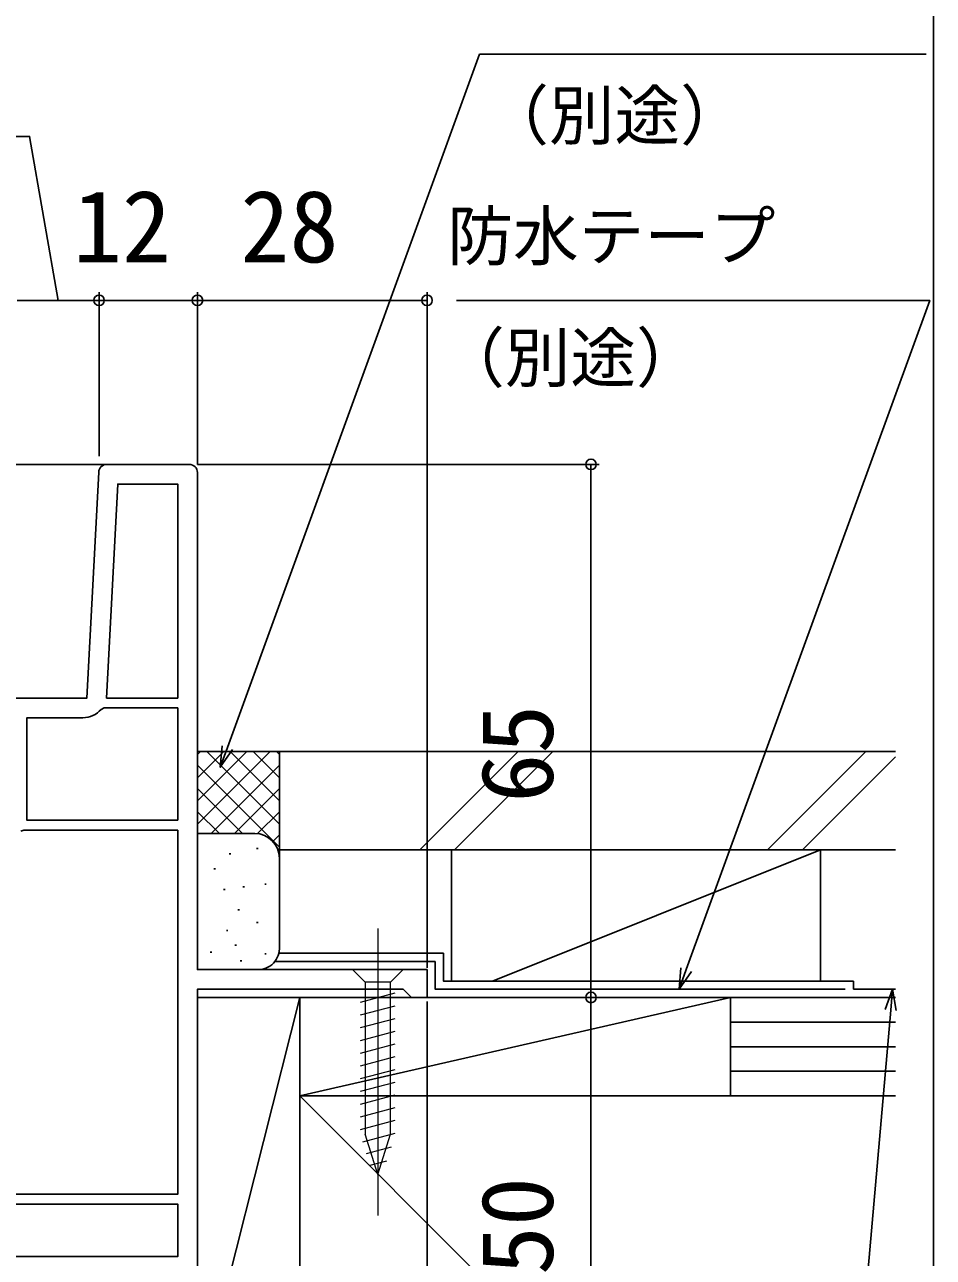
# Model space of a CAD drawing. Units: millimetres, scale not verified. Extents: x -525 to 525, y -783 to 779.
# Drawn here: x 414.2 to 525, y -511.7 to -361.4 of the extents above; entities that cross this region are included whole.
import ezdxf
from ezdxf.enums import TextEntityAlignment as Align

# ---------------------------------------------------------------- set-up
doc = ezdxf.new("R2010")
doc.units = ezdxf.units.MM
doc.header["$LTSCALE"] = 4
for name, color, linetype in [('0-3_YKK_11', 7, 'Continuous'), ('0-4_YKK_12', 2, 'Continuous'), ('0-7_YKK_D', 6, 'Continuous'), ('0-8_YKK_ZWAK', 7, 'Continuous'), ('0-9_YSS_K', 3, 'Continuous'), ('0-A_YSS_KE', 3, 'Continuous')]:
    doc.layers.add(name, color=color, linetype=linetype)
doc.layers.add('0-5_YKK_13', color=4, linetype='Continuous', lineweight=18)
doc.styles.add('ＭＳ ゴシック', font='')
doc.styles.get('ＭＳ ゴシック').set_extended_font_data('MS Gothic')

msp = doc.modelspace()

# ---------------------------------------------------------------- linework, layer by layer
at = {"layer": '0-3_YKK_11'}
msp.add_line((424.19, -414.983), (434.241, -414.983), dxfattribs=at)
for points in [[(406.414, -449.698), (412.041, -450.69), (412.041, -445.883), (406.684, -445.883), (405.817, -446.425), (405.241, -446.106), (405.241, -443.483), (421.747, -443.483), (423.191, -415.93)], [(435.241, -415.983), (435.241, -476.583), (463.241, -476.583), (463.241, -479.983), (461.341, -479.983), (460.841, -479.483), (460.341, -478.983), (435.241, -478.983), (435.241, -529.983), (430.999, -529.983), (430.816, -529.863), (430.266, -529.863), (430.083, -529.983), (427.441, -529.983)], [(423.484, -444.859), (423.865, -444.683), (432.841, -444.683), (432.841, -458.383)], [(432.841, -458.383), (414.441, -458.383), (414.441, -445.883), (421.273, -445.883)], [(432.841, -459.583), (432.841, -503.983), (411.841, -503.983), (411.841, -502.083)], [(413.696, -459.721), (414.041, -459.583), (432.841, -459.583)]]:
    msp.add_lwpolyline(points, dxfattribs=at)
for points in [[(424.15, -443.483), (425.518, -417.383), (432.841, -417.383), (432.841, -443.483)], [(407.641, -505.183), (432.841, -505.183), (432.841, -511.583), (407.641, -511.583)]]:
    msp.add_lwpolyline(points, close=True, dxfattribs=at)
for centre, radius, start, end in [((424.19, -415.983), 1, 90, 176.99997), ((434.241, -415.983), 1, 0.00001, 89.99999), ((421.273, -442.983), 2.9, 269.99999, 319.67978)]:
    msp.add_arc(centre, radius, start, end, dxfattribs=at)
at = {"layer": '0-4_YKK_12'}
msp.add_line((424.19, -414.983), (210.741, -414.983), dxfattribs=at)
at = {"layer": '0-5_YKK_13'}
for p, q in [((457.241, -471.583), (457.241, -506.583)), ((460.341, -476.583), (454.141, -476.583)), ((454.141, -476.583), (455.691, -478.133)), ((460.341, -476.583), (458.791, -478.133)), ((455.141, -480.559), (459.341, -479.434)), ((455.691, -478.133), (455.691, -496.667)), ((458.791, -478.133), (455.691, -478.133)), ((458.791, -496.667), (458.791, -478.133)), ((455.141, -482.112), (459.341, -480.987)), ((455.141, -483.665), (459.341, -482.54)), ((455.141, -485.218), (459.341, -484.092)), ((455.141, -486.771), (459.341, -485.645)), ((455.141, -488.324), (459.341, -487.198)), ((455.141, -489.877), (459.341, -488.751)), ((455.141, -491.43), (459.341, -490.304)), ((455.141, -492.982), (459.341, -491.857)), ((455.141, -494.535), (459.341, -493.41)), ((455.141, -496.088), (459.341, -494.963)), ((455.4, -497.572), (459.341, -496.516)), ((457.241, -501.583), (455.691, -496.667)), ((457.241, -501.583), (458.791, -496.667)), ((455.851, -499.004), (458.887, -498.19)), ((456.303, -500.436), (458.352, -499.886))]:
    msp.add_line(p, q, dxfattribs=at)
at = {"layer": '0-7_YKK_D'}
for p, q in [((423.241, -394.983), (413.241, -394.983)), ((423.241, -410.991), (423.241, -393.983)), ((423.241, -413.991), (423.241, -393.983)), ((435.241, -394.983), (423.241, -394.983)), ((435.241, -414.991), (435.241, -393.983)), ((435.241, -414.991), (435.241, -393.983)), ((463.241, -394.983), (435.241, -394.983)), ((463.241, -476.391), (463.241, -393.983)), ((435.241, -414.983), (484.241, -414.983)), ((483.241, -414.983), (483.241, -479.983)), ((463.241, -480.483), (463.241, -773.992)), ((463.741, -479.983), (484.241, -479.983)), ((463.741, -479.983), (484.241, -479.983)), ((483.241, -479.983), (483.241, -529.983))]:
    msp.add_line(p, q, dxfattribs=at)
for points in [[(438.011, -451.92), (438.883, -449.524), (469.653, -364.983), (524.112, -364.983)], [(418.241, -394.983), (414.754, -374.983), (395.754, -374.983)], [(493.978, -478.991), (494.85, -476.595), (524.555, -394.983), (466.823, -394.983)], [(439.525, -449.758), (438.011, -451.92), (438.241, -449.29)], [(495.492, -476.829), (493.978, -478.991), (494.208, -476.362)], [(520.018, -478.991), (519.796, -481.532), (510.745, -584.983), (461.241, -584.983)], [(519.116, -481.472), (520.018, -478.991), (520.477, -481.591)]]:
    msp.add_lwpolyline(points, dxfattribs=at)
for centre in [(423.241, -394.983), (423.241, -394.983), (435.241, -394.983), (435.241, -394.983), (463.241, -394.983), (483.241, -414.983), (483.241, -479.983), (483.241, -479.983)]:
    msp.add_circle(centre, 0.637, dxfattribs=at)
at = {"layer": '0-8_YKK_ZWAK'}
msp.add_lwpolyline([(-525, -782.7), (525, -782.7), (525, 747.3)], dxfattribs=at)
at = {"layer": '0-9_YSS_K'}
for p, q in [((445.241, -449.991), (435.241, -449.991)), ((435.241, -458.849), (444.099, -449.991)), ((435.241, -456.021), (441.27, -449.991)), ((435.241, -453.192), (438.442, -449.991)), ((435.241, -450.364), (435.613, -449.991)), ((445.241, -449.991), (435.241, -449.991)), ((435.241, -458.849), (444.099, -449.991)), ((435.241, -456.021), (441.27, -449.991)), ((435.241, -453.192), (438.442, -449.991)), ((435.241, -450.364), (435.613, -449.991)), ((436.383, -449.991), (445.241, -458.849)), ((436.383, -449.991), (445.241, -458.849)), ((439.211, -449.991), (445.241, -456.021)), ((439.211, -449.991), (445.241, -456.021)), ((442.04, -449.991), (445.241, -453.192)), ((442.04, -449.991), (445.241, -453.192)), ((444.868, -449.991), (445.241, -450.364)), ((444.868, -449.991), (445.241, -450.364)), ((445.241, -462.991), (445.241, -449.991)), ((445.241, -462.991), (445.241, -449.991)), ((474.351, -449.991), (462.351, -461.991)), ((478.594, -449.991), (466.594, -461.991)), ((516.777, -449.991), (504.777, -461.991)), ((520.378, -450.633), (509.02, -461.991)), ((435.241, -451.678), (445.241, -461.678)), ((435.241, -451.678), (445.241, -461.678)), ((436.927, -459.991), (445.241, -451.678)), ((436.927, -459.991), (445.241, -451.678)), ((435.241, -454.506), (440.726, -459.991)), ((435.241, -454.506), (440.726, -459.991)), ((439.755, -459.991), (445.241, -454.506)), ((439.755, -459.991), (445.241, -454.506)), ((435.241, -457.335), (437.915, -460.009)), ((435.241, -457.335), (437.915, -460.009)), ((442.566, -460.009), (445.241, -457.335)), ((442.566, -460.009), (445.241, -457.335)), ((442.241, -459.991), (435.241, -459.991)), ((444.446, -460.958), (445.241, -460.163)), ((444.446, -460.958), (445.241, -460.163)), ((439.098, -462.487), (439.298, -462.487)), ((442.436, -461.819), (442.636, -461.819)), ((466.241, -461.991), (466.241, -477.991)), ((466.241, -461.991), (511.241, -461.991)), ((466.241, -461.991), (466.241, -477.991)), ((466.241, -461.991), (511.241, -461.991)), ((471.241, -477.991), (511.241, -461.991)), ((471.241, -477.991), (511.241, -461.991)), ((511.241, -461.991), (511.241, -477.991)), ((511.241, -461.991), (511.241, -477.991)), ((437.241, -464.317), (437.441, -464.317)), ((445.241, -474.091), (445.241, -462.991)), ((438.43, -466.826), (438.63, -466.826)), ((440.767, -466.493), (440.967, -466.493)), ((443.437, -466.159), (443.637, -466.159)), ((440.164, -469.286), (440.364, -469.286)), ((438.764, -471.833), (438.964, -471.833)), ((442.436, -470.832), (442.636, -470.832)), ((436.781, -474.443), (436.981, -474.443)), ((439.785, -473.611), (439.985, -473.611)), ((443.437, -474.674), (443.637, -474.674)), ((440.433, -475.505), (440.633, -475.505)), ((435.541, -476.591), (442.241, -476.591)), ((435.241, -529.491), (447.741, -479.991)), ((500.241, -479.991), (447.741, -491.991)), ((500.241, -479.991), (447.741, -491.991)), ((511.241, -479.991), (466.241, -479.991)), ((511.241, -479.991), (466.241, -479.991)), ((500.241, -491.991), (500.241, -479.991)), ((500.241, -491.991), (500.241, -479.991)), ((520.378, -479.991), (500.241, -479.991)), ((520.378, -482.991), (500.241, -482.991)), ((520.378, -485.991), (500.241, -485.991)), ((520.378, -488.991), (500.241, -488.991)), ((447.741, -491.991), (520.378, -564.629)), ((447.741, -491.991), (520.378, -564.629)), ((500.241, -491.991), (520.378, -491.991))]:
    msp.add_line(p, q, dxfattribs=at)
msp.add_lwpolyline([(447.741, -529.991), (447.741, -479.991), (435.241, -479.991), (435.241, -529.491)], dxfattribs=at)
msp.add_lwpolyline([(500.241, -491.991), (500.241, -479.991), (447.741, -479.991), (447.741, -491.991)], close=True, dxfattribs=at)
msp.add_lwpolyline([(500.241, -491.991), (500.241, -479.991), (447.741, -479.991), (447.741, -491.991)], close=True, dxfattribs=at)
for centre, radius, start, end in [((442.241, -462.991), 3, 360, 90), ((442.633, -473.983), 2.609, 261.34878, 358.26236)]:
    msp.add_arc(centre, radius, start, end, dxfattribs=at)
at = {"layer": '0-A_YSS_KE'}
for p, q in [((520.378, -461.991), (445.241, -461.991)), ((465.241, -474.591), (445.17, -474.591)), ((464.241, -475.591), (444.687, -475.591)), ((515.241, -477.991), (515.241, -478.991)), ((515.241, -478.991), (520.378, -478.991))]:
    msp.add_line(p, q, dxfattribs=at)
for points in [[(520.378, -449.991), (445.241, -449.991), (445.241, -461.991)], [(465.241, -474.591), (465.241, -477.991), (515.241, -477.991)], [(464.241, -475.591), (464.241, -478.991), (514.241, -478.991)], [(520.378, -491.991), (447.741, -491.991), (447.741, -596.991), (520.378, -596.991)], [(520.378, -491.991), (447.741, -491.991), (447.741, -596.991), (520.378, -596.991)]]:
    msp.add_lwpolyline(points, dxfattribs=at)

# ---------------------------------------------------------------- texts
at = {"layer": '0-7_YKK_D', "style": 'ＭＳ ゴシック'}
for s, height, p in [('（別途）', 5.865, (470.112, -377.117)), ('12', 8.798, (420.036, -392.983)), ('28', 8.798, (440.479, -392.983)), ('防水テープ', 5.865, (465.732, -391.836)), ('（別途）', 5.865, (464.732, -406.669))]:
    msp.add_text(s, height=height, dxfattribs=at).set_placement(p, align=Align.BOTTOM_LEFT)
for s, p in [('65', (481.241, -456.244)), ('50', (481.241, -513.846))]:
    msp.add_text(s, height=8.798, rotation=90, dxfattribs=at).set_placement(p, align=Align.BOTTOM_LEFT)

doc.saveas('drawing.dxf')
